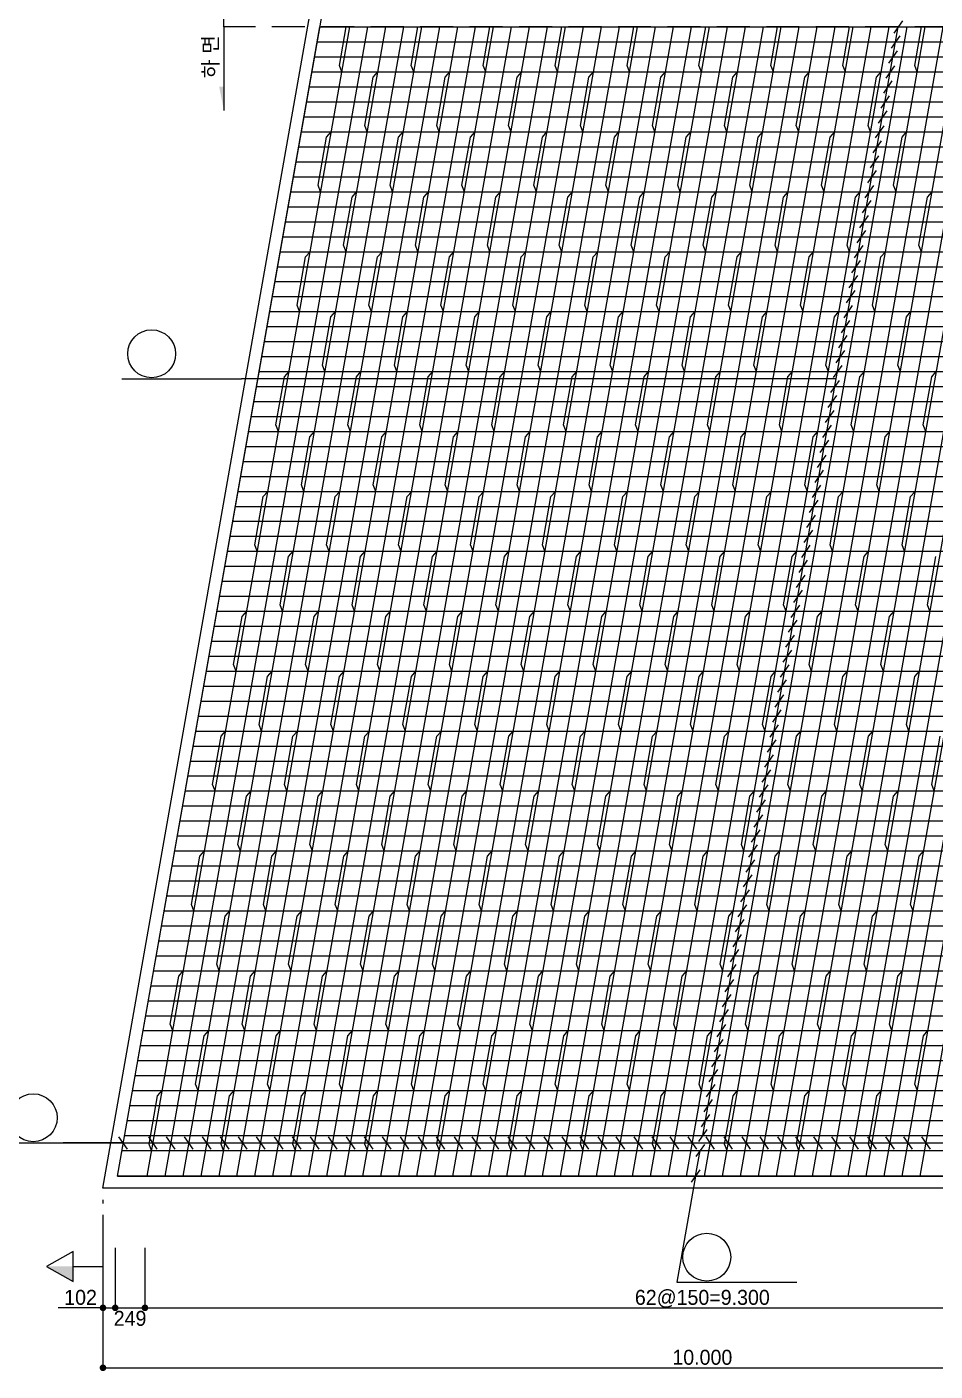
# Model space of a CAD drawing. Extents: x 2629709 to 3675628, y 1179 to 102095.
# Drawn here: x 3559218 to 3566795, y 4295 to 15512 of the extents above; entities that cross this region are included whole.
import ezdxf
from ezdxf.enums import TextEntityAlignment as Align

# ---------------------------------------------------------------- set-up
doc = ezdxf.new("R2010")
doc.units = 0
doc.header["$LTSCALE"] = 550
doc.header["$MEASUREMENT"] = 0
doc.linetypes.add('A-DASHD01', pattern=[0.75, 0.5, -0.25])
doc.layers.get('0').update_dxf_attribs({"linetype": 'CONTINUOUS'})
for name, color, linetype in [('CS-CNTL', 1, 'A-DASHD01'), ('CS-CONC-MAJR', 4, 'CONTINUOUS'), ('CS-DIML', 1, 'CONTINUOUS'), ('CS-DIMT', 3, 'CONTINUOUS'), ('CS-MISC', 3, 'CONTINUOUS'), ('CS-RBAR-EREC', 6, 'CONTINUOUS'), ('CS-RBAR-MAJR', 6, 'CONTINUOUS'), ('CS-SYMB', 3, 'CONTINUOUS'), ('CS-SYMB-LIN3', 1, 'CONTINUOUS'), ('CS-TEXT', 3, 'CONTINUOUS')]:
    doc.layers.add(name, color=color, linetype=linetype)
doc.styles.add('A_STANDARD', font='Dotum.ttf')
doc.styles.add('TEXT_TBLT', font='txt_____.ttf', dxfattribs={"height": 0.125})

# ---------------------------------------------------------------- blocks, each defined once
blk = doc.blocks.new('CXLEATK')
at = {"layer": 'CS-MISC'}
blk.add_line((-0.883885, 0.883882), (0.883882, -0.883882), dxfattribs=at)
blk = doc.blocks.new('CSBNUM1')
at = {"layer": 'CS-SYMB-LIN3'}
blk.add_line((0, 0), (20, 0), dxfattribs=at)
blk.add_circle((5, 4.2), 4, dxfattribs=at)
at = {"layer": 'CS-TEXT', "style": 'A_STANDARD', "flags": 1}
blk.add_attdef('RB_NO', text='', height=2.5, dxfattribs=at).set_placement((5, 4.2), align=Align.MIDDLE)
for tag, p in [('RB_DIA', (11.5, 1.5)), ('RB_LEN', (1.739, -3.958874))]:
    blk.add_attdef(tag, p, '', height=2.5, dxfattribs=at)
blk = doc.blocks.new('CXDECDL')
at = {"color": 6}
for p, q in [((-11.098049, 4.986941), (-11.098049, 0)), ((-2.483991, 0), (-11.098049, 0)), ((0, 0), (-0.601318, 0))]:
    blk.add_line(p, q, dxfattribs=at)
at = {"color": 3}
blk.add_lwpolyline([(-11.098049, 9.406796), (-13.598049, 4.986941), (-8.598049, 4.986941), (-11.098049, 9.406796)], dxfattribs=at)
at = {"color": 2}
blk.add_solid([(-11.098049, 9.406796), (-11.098049, 9.406796), (-11.098049, 4.986941), (-13.598049, 4.986941)], dxfattribs=at)
at = {"color": 6, "style": 'TEXT_TBLT', "flags": 1}
blk.add_attdef('SMKV', text='', height=2.5, rotation=270, dxfattribs=at).set_placement((-11.04837, 14.211395), align=Align.MIDDLE)
blk.add_attdef('SMKH', text='', height=2.5, dxfattribs=at).set_placement((-11.04837, 12.348254), align=Align.CENTER)
blk = doc.blocks.new('CXDIMDT2')
at = {"layer": 'CS-MISC', "const_width": 0.5}
blk.add_lwpolyline([(0.25, 0, 1), (-0.25, 0, 1)], format="xyb", close=True, dxfattribs=at)

msp = doc.modelspace()

# ---------------------------------------------------------------- linework, layer by layer
at = {"layer": 'CS-CNTL'}
msp.add_line((3572262, 15512), (3560862, 15512), dxfattribs=at)
at = {"layer": 'CS-CONC-MAJR'}
for p, q in [((3559853, 5823), (3563270, 25200)), ((3569571, 5823), (3559853, 5823))]:
    msp.add_line(p, q, dxfattribs=at)
at = {"layer": 'CS-DIML'}
for p, q in [((3564856, 6261), (3566487, 15511)), ((3565969, 12574), (3561009, 12574)), ((3560021, 6199), (3559521, 6199)), ((3560021, 6199), (3569570, 6199)), ((3564796, 5923), (3564834, 6136)), ((3564796, 5923), (3564640, 5036)), ((3559853, 5323), (3559853, 4798)), ((3559955, 5323), (3559955, 4798)), ((3560203, 5323), (3560203, 4798)), ((3559853, 4823), (3559478, 4823)), ((3559853, 4823), (3559853, 4298)), ((3559853, 4823), (3559955, 4823)), ((3559955, 4823), (3560203, 4823)), ((3560203, 4823), (3569503, 4823)), ((3559853, 4323), (3569853, 4323))]:
    msp.add_line(p, q, dxfattribs=at)
at = {"layer": 'CS-RBAR-EREC'}
for p, q in [((3561825, 15190), (3561881, 15512)), ((3562425, 15190), (3562481, 15512)), ((3563025, 15190), (3563081, 15512)), ((3563625, 15190), (3563681, 15512)), ((3564225, 15190), (3564281, 15512)), ((3564825, 15190), (3564881, 15512)), ((3565425, 15190), (3565481, 15512)), ((3566025, 15190), (3566081, 15512)), ((3566625, 15190), (3566681, 15512)), ((3561846, 15136), (3561825, 15190)), ((3562446, 15136), (3562425, 15190)), ((3563046, 15136), (3563025, 15190)), ((3563646, 15136), (3563625, 15190)), ((3564246, 15136), (3564225, 15190)), ((3564846, 15136), (3564825, 15190)), ((3565446, 15136), (3565425, 15190)), ((3566046, 15136), (3566025, 15190)), ((3566646, 15136), (3566625, 15190)), ((3562037, 14690), (3562107, 15092)), ((3562107, 15092), (3562146, 15136)), ((3562637, 14690), (3562707, 15092)), ((3562707, 15092), (3562746, 15136)), ((3563237, 14690), (3563307, 15092)), ((3563307, 15092), (3563346, 15136)), ((3563837, 14690), (3563907, 15092)), ((3563907, 15092), (3563946, 15136)), ((3564437, 14690), (3564507, 15092)), ((3564507, 15092), (3564546, 15136)), ((3565037, 14690), (3565107, 15092)), ((3565107, 15092), (3565146, 15136)), ((3565637, 14690), (3565707, 15092)), ((3565707, 15092), (3565746, 15136)), ((3566237, 14690), (3566307, 15092)), ((3566307, 15092), (3566346, 15136)), ((3561648, 14190), (3561719, 14592)), ((3561719, 14592), (3561757, 14636)), ((3562057, 14636), (3562037, 14690)), ((3562248, 14190), (3562319, 14592)), ((3562319, 14592), (3562357, 14636)), ((3562657, 14636), (3562637, 14690)), ((3562848, 14190), (3562919, 14592)), ((3562919, 14592), (3562957, 14636)), ((3563257, 14636), (3563237, 14690)), ((3563448, 14190), (3563519, 14592)), ((3563519, 14592), (3563557, 14636)), ((3563857, 14636), (3563837, 14690)), ((3564048, 14190), (3564119, 14592)), ((3564119, 14592), (3564157, 14636)), ((3564457, 14636), (3564437, 14690)), ((3564648, 14190), (3564719, 14592)), ((3564719, 14592), (3564757, 14636)), ((3565057, 14636), (3565037, 14690)), ((3565248, 14190), (3565319, 14592)), ((3565319, 14592), (3565357, 14636)), ((3565657, 14636), (3565637, 14690)), ((3565848, 14190), (3565919, 14592)), ((3565919, 14592), (3565957, 14636)), ((3566257, 14636), (3566237, 14690)), ((3566448, 14190), (3566519, 14592)), ((3566519, 14592), (3566557, 14636)), ((3561669, 14136), (3561648, 14190)), ((3561931, 14092), (3561969, 14136)), ((3562269, 14136), (3562248, 14190)), ((3562531, 14092), (3562569, 14136)), ((3562869, 14136), (3562848, 14190)), ((3563131, 14092), (3563169, 14136)), ((3563469, 14136), (3563448, 14190)), ((3563731, 14092), (3563769, 14136)), ((3564069, 14136), (3564048, 14190)), ((3564331, 14092), (3564369, 14136)), ((3564669, 14136), (3564648, 14190)), ((3564931, 14092), (3564969, 14136)), ((3565269, 14136), (3565248, 14190)), ((3565531, 14092), (3565569, 14136)), ((3565869, 14136), (3565848, 14190)), ((3566131, 14092), (3566169, 14136)), ((3566469, 14136), (3566448, 14190)), ((3566731, 14092), (3566769, 14136)), ((3561860, 13690), (3561931, 14092)), ((3562460, 13690), (3562531, 14092)), ((3563060, 13690), (3563131, 14092)), ((3563660, 13690), (3563731, 14092)), ((3564260, 13690), (3564331, 14092)), ((3564860, 13690), (3564931, 14092)), ((3565460, 13690), (3565531, 14092)), ((3566060, 13690), (3566131, 14092)), ((3566660, 13690), (3566731, 14092)), ((3561881, 13636), (3561860, 13690)), ((3562481, 13636), (3562460, 13690)), ((3563081, 13636), (3563060, 13690)), ((3563681, 13636), (3563660, 13690)), ((3564281, 13636), (3564260, 13690)), ((3564881, 13636), (3564860, 13690)), ((3565481, 13636), (3565460, 13690)), ((3566081, 13636), (3566060, 13690)), ((3566681, 13636), (3566660, 13690)), ((3561472, 13190), (3561543, 13592)), ((3561543, 13592), (3561581, 13636)), ((3562072, 13190), (3562143, 13592)), ((3562143, 13592), (3562181, 13636)), ((3562672, 13190), (3562743, 13592)), ((3562743, 13592), (3562781, 13636)), ((3563272, 13190), (3563343, 13592)), ((3563343, 13592), (3563381, 13636)), ((3563872, 13190), (3563943, 13592)), ((3563943, 13592), (3563981, 13636)), ((3564472, 13190), (3564543, 13592)), ((3564543, 13592), (3564581, 13636)), ((3565072, 13190), (3565143, 13592)), ((3565143, 13592), (3565181, 13636)), ((3565672, 13190), (3565743, 13592)), ((3565743, 13592), (3565781, 13636)), ((3566272, 13190), (3566343, 13592)), ((3566343, 13592), (3566381, 13636)), ((3561493, 13136), (3561472, 13190)), ((3561755, 13092), (3561793, 13136)), ((3562093, 13136), (3562072, 13190)), ((3562355, 13092), (3562393, 13136)), ((3562693, 13136), (3562672, 13190)), ((3562955, 13092), (3562993, 13136)), ((3563293, 13136), (3563272, 13190)), ((3563555, 13092), (3563593, 13136)), ((3563893, 13136), (3563872, 13190)), ((3564155, 13092), (3564193, 13136)), ((3564493, 13136), (3564472, 13190)), ((3564755, 13092), (3564793, 13136)), ((3565093, 13136), (3565072, 13190)), ((3565355, 13092), (3565393, 13136)), ((3565693, 13136), (3565672, 13190)), ((3565955, 13092), (3565993, 13136)), ((3566293, 13136), (3566272, 13190)), ((3566555, 13092), (3566593, 13136)), ((3561684, 12690), (3561755, 13092)), ((3562284, 12690), (3562355, 13092)), ((3562884, 12690), (3562955, 13092)), ((3563484, 12690), (3563555, 13092)), ((3564084, 12690), (3564155, 13092)), ((3564684, 12690), (3564755, 13092)), ((3565284, 12690), (3565355, 13092)), ((3565884, 12690), (3565955, 13092)), ((3566484, 12690), (3566555, 13092)), ((3561705, 12636), (3561684, 12690)), ((3562305, 12636), (3562284, 12690)), ((3562905, 12636), (3562884, 12690)), ((3563505, 12636), (3563484, 12690)), ((3564105, 12636), (3564084, 12690)), ((3564705, 12636), (3564684, 12690)), ((3565305, 12636), (3565284, 12690)), ((3565905, 12636), (3565884, 12690)), ((3566505, 12636), (3566484, 12690)), ((3561296, 12190), (3561367, 12592)), ((3561367, 12592), (3561405, 12636)), ((3561896, 12190), (3561967, 12592)), ((3561967, 12592), (3562005, 12636)), ((3562496, 12190), (3562567, 12592)), ((3562567, 12592), (3562605, 12636)), ((3563096, 12190), (3563167, 12592)), ((3563167, 12592), (3563205, 12636)), ((3563696, 12190), (3563767, 12592)), ((3563767, 12592), (3563805, 12636)), ((3564296, 12190), (3564367, 12592)), ((3564367, 12592), (3564405, 12636)), ((3564896, 12190), (3564967, 12592)), ((3564967, 12592), (3565005, 12636)), ((3565496, 12190), (3565567, 12592)), ((3565567, 12592), (3565605, 12636)), ((3566096, 12190), (3566167, 12592)), ((3566167, 12592), (3566205, 12636)), ((3566696, 12190), (3566767, 12592)), ((3566767, 12592), (3566805, 12636)), ((3561317, 12136), (3561296, 12190)), ((3561578, 12092), (3561617, 12136)), ((3561917, 12136), (3561896, 12190)), ((3562178, 12092), (3562217, 12136)), ((3562517, 12136), (3562496, 12190)), ((3562778, 12092), (3562817, 12136)), ((3563117, 12136), (3563096, 12190)), ((3563378, 12092), (3563417, 12136)), ((3563717, 12136), (3563696, 12190)), ((3563978, 12092), (3564017, 12136)), ((3564317, 12136), (3564296, 12190)), ((3564578, 12092), (3564617, 12136)), ((3564917, 12136), (3564896, 12190)), ((3565178, 12092), (3565217, 12136)), ((3565517, 12136), (3565496, 12190)), ((3565778, 12092), (3565817, 12136)), ((3566117, 12136), (3566096, 12190)), ((3566378, 12092), (3566417, 12136)), ((3566717, 12136), (3566696, 12190)), ((3561508, 11690), (3561578, 12092)), ((3562108, 11690), (3562178, 12092)), ((3562708, 11690), (3562778, 12092)), ((3563308, 11690), (3563378, 12092)), ((3563908, 11690), (3563978, 12092)), ((3564508, 11690), (3564578, 12092)), ((3565108, 11690), (3565178, 12092)), ((3565708, 11690), (3565778, 12092)), ((3566308, 11690), (3566378, 12092)), ((3561529, 11636), (3561508, 11690)), ((3562129, 11636), (3562108, 11690)), ((3562729, 11636), (3562708, 11690)), ((3563329, 11636), (3563308, 11690)), ((3563929, 11636), (3563908, 11690)), ((3564529, 11636), (3564508, 11690)), ((3565129, 11636), (3565108, 11690)), ((3565729, 11636), (3565708, 11690)), ((3566329, 11636), (3566308, 11690)), ((3561119, 11190), (3561190, 11592)), ((3561190, 11592), (3561229, 11636)), ((3561719, 11190), (3561790, 11592)), ((3561790, 11592), (3561829, 11636)), ((3562319, 11190), (3562390, 11592)), ((3562390, 11592), (3562429, 11636)), ((3562919, 11190), (3562990, 11592)), ((3562990, 11592), (3563029, 11636)), ((3563519, 11190), (3563590, 11592)), ((3563590, 11592), (3563629, 11636)), ((3564119, 11190), (3564190, 11592)), ((3564190, 11592), (3564229, 11636)), ((3564719, 11190), (3564790, 11592)), ((3564790, 11592), (3564829, 11636)), ((3565319, 11190), (3565390, 11592)), ((3565390, 11592), (3565429, 11636)), ((3565919, 11190), (3565990, 11592)), ((3565990, 11592), (3566029, 11636)), ((3566519, 11190), (3566590, 11592)), ((3566590, 11592), (3566629, 11636)), ((3561140, 11136), (3561119, 11190)), ((3561402, 11092), (3561440, 11136)), ((3561740, 11136), (3561719, 11190)), ((3562002, 11092), (3562040, 11136)), ((3562340, 11136), (3562319, 11190)), ((3562602, 11092), (3562640, 11136)), ((3562940, 11136), (3562919, 11190)), ((3563202, 11092), (3563240, 11136)), ((3563540, 11136), (3563519, 11190)), ((3563802, 11092), (3563840, 11136)), ((3564140, 11136), (3564119, 11190)), ((3564402, 11092), (3564440, 11136)), ((3564740, 11136), (3564719, 11190)), ((3565002, 11092), (3565040, 11136)), ((3565340, 11136), (3565319, 11190)), ((3565602, 11092), (3565640, 11136)), ((3565940, 11136), (3565919, 11190)), ((3566202, 11092), (3566240, 11136)), ((3566540, 11136), (3566519, 11190)), ((3561331, 10690), (3561402, 11092)), ((3561931, 10690), (3562002, 11092)), ((3562531, 10690), (3562602, 11092)), ((3563131, 10690), (3563202, 11092)), ((3563731, 10690), (3563802, 11092)), ((3564331, 10690), (3564402, 11092)), ((3564931, 10690), (3565002, 11092)), ((3565531, 10690), (3565602, 11092)), ((3566131, 10690), (3566202, 11092)), ((3566731, 10690), (3566802, 11092)), ((3561352, 10636), (3561331, 10690)), ((3561952, 10636), (3561931, 10690)), ((3562552, 10636), (3562531, 10690)), ((3563152, 10636), (3563131, 10690)), ((3563752, 10636), (3563731, 10690)), ((3564352, 10636), (3564331, 10690)), ((3564952, 10636), (3564931, 10690)), ((3565552, 10636), (3565531, 10690)), ((3566152, 10636), (3566131, 10690)), ((3566752, 10636), (3566731, 10690)), ((3560943, 10190), (3561014, 10592)), ((3561014, 10592), (3561052, 10636)), ((3561543, 10190), (3561614, 10592)), ((3561614, 10592), (3561652, 10636)), ((3562143, 10190), (3562214, 10592)), ((3562214, 10592), (3562252, 10636)), ((3562743, 10190), (3562814, 10592)), ((3562814, 10592), (3562852, 10636)), ((3563343, 10190), (3563414, 10592)), ((3563414, 10592), (3563452, 10636)), ((3563943, 10190), (3564014, 10592)), ((3564014, 10592), (3564052, 10636)), ((3564543, 10190), (3564614, 10592)), ((3564614, 10592), (3564652, 10636)), ((3565143, 10190), (3565214, 10592)), ((3565214, 10592), (3565252, 10636)), ((3565743, 10190), (3565814, 10592)), ((3565814, 10592), (3565852, 10636)), ((3566343, 10190), (3566414, 10592)), ((3566414, 10592), (3566452, 10636)), ((3560964, 10136), (3560943, 10190)), ((3561226, 10092), (3561264, 10136)), ((3561564, 10136), (3561543, 10190)), ((3561826, 10092), (3561864, 10136)), ((3562164, 10136), (3562143, 10190)), ((3562426, 10092), (3562464, 10136)), ((3562764, 10136), (3562743, 10190)), ((3563026, 10092), (3563064, 10136)), ((3563364, 10136), (3563343, 10190)), ((3563626, 10092), (3563664, 10136)), ((3563964, 10136), (3563943, 10190)), ((3564226, 10092), (3564264, 10136)), ((3564564, 10136), (3564543, 10190)), ((3564826, 10092), (3564864, 10136)), ((3565164, 10136), (3565143, 10190)), ((3565426, 10092), (3565464, 10136)), ((3565764, 10136), (3565743, 10190)), ((3566026, 10092), (3566064, 10136)), ((3566364, 10136), (3566343, 10190)), ((3566626, 10092), (3566664, 10136)), ((3561155, 9690), (3561226, 10092)), ((3561755, 9690), (3561826, 10092)), ((3562355, 9690), (3562426, 10092)), ((3562955, 9690), (3563026, 10092)), ((3563555, 9690), (3563626, 10092)), ((3564155, 9690), (3564226, 10092)), ((3564755, 9690), (3564826, 10092)), ((3565355, 9690), (3565426, 10092)), ((3565955, 9690), (3566026, 10092)), ((3566555, 9690), (3566626, 10092)), ((3561176, 9636), (3561155, 9690)), ((3561776, 9636), (3561755, 9690)), ((3562376, 9636), (3562355, 9690)), ((3562976, 9636), (3562955, 9690)), ((3563576, 9636), (3563555, 9690)), ((3564176, 9636), (3564155, 9690)), ((3564776, 9636), (3564755, 9690)), ((3565376, 9636), (3565355, 9690)), ((3565976, 9636), (3565955, 9690)), ((3566576, 9636), (3566555, 9690)), ((3560767, 9190), (3560838, 9592)), ((3560838, 9592), (3560876, 9636)), ((3561367, 9190), (3561438, 9592)), ((3561438, 9592), (3561476, 9636)), ((3561967, 9190), (3562038, 9592)), ((3562038, 9592), (3562076, 9636)), ((3562567, 9190), (3562638, 9592)), ((3562638, 9592), (3562676, 9636)), ((3563167, 9190), (3563238, 9592)), ((3563238, 9592), (3563276, 9636)), ((3563767, 9190), (3563838, 9592)), ((3563838, 9592), (3563876, 9636)), ((3564367, 9190), (3564438, 9592)), ((3564438, 9592), (3564476, 9636)), ((3564967, 9190), (3565038, 9592)), ((3565038, 9592), (3565076, 9636)), ((3565567, 9190), (3565638, 9592)), ((3565638, 9592), (3565676, 9636)), ((3566167, 9190), (3566238, 9592)), ((3566238, 9592), (3566276, 9636)), ((3566767, 9190), (3566838, 9592)), ((3560788, 9136), (3560767, 9190)), ((3560979, 8690), (3561049, 9092)), ((3561049, 9092), (3561088, 9136)), ((3561388, 9136), (3561367, 9190)), ((3561579, 8690), (3561649, 9092)), ((3561649, 9092), (3561688, 9136)), ((3561988, 9136), (3561967, 9190)), ((3562179, 8690), (3562249, 9092)), ((3562249, 9092), (3562288, 9136)), ((3562588, 9136), (3562567, 9190)), ((3562779, 8690), (3562849, 9092)), ((3562849, 9092), (3562888, 9136)), ((3563188, 9136), (3563167, 9190)), ((3563379, 8690), (3563449, 9092)), ((3563449, 9092), (3563488, 9136)), ((3563788, 9136), (3563767, 9190)), ((3563979, 8690), (3564049, 9092)), ((3564049, 9092), (3564088, 9136)), ((3564388, 9136), (3564367, 9190)), ((3564579, 8690), (3564649, 9092)), ((3564649, 9092), (3564688, 9136)), ((3564988, 9136), (3564967, 9190)), ((3565179, 8690), (3565249, 9092)), ((3565249, 9092), (3565288, 9136)), ((3565588, 9136), (3565567, 9190)), ((3565779, 8690), (3565849, 9092)), ((3565849, 9092), (3565888, 9136)), ((3566188, 9136), (3566167, 9190)), ((3566379, 8690), (3566449, 9092)), ((3566449, 9092), (3566488, 9136)), ((3566788, 9136), (3566767, 9190)), ((3561000, 8636), (3560979, 8690)), ((3561600, 8636), (3561579, 8690)), ((3562200, 8636), (3562179, 8690)), ((3562800, 8636), (3562779, 8690)), ((3563400, 8636), (3563379, 8690)), ((3564000, 8636), (3563979, 8690)), ((3564600, 8636), (3564579, 8690)), ((3565200, 8636), (3565179, 8690)), ((3565800, 8636), (3565779, 8690)), ((3566400, 8636), (3566379, 8690)), ((3560591, 8190), (3560661, 8592)), ((3560661, 8592), (3560700, 8636)), ((3561191, 8190), (3561261, 8592)), ((3561261, 8592), (3561300, 8636)), ((3561791, 8190), (3561861, 8592)), ((3561861, 8592), (3561900, 8636)), ((3562391, 8190), (3562461, 8592)), ((3562461, 8592), (3562500, 8636)), ((3562991, 8190), (3563061, 8592)), ((3563061, 8592), (3563100, 8636)), ((3563591, 8190), (3563661, 8592)), ((3563661, 8592), (3563700, 8636)), ((3564191, 8190), (3564261, 8592)), ((3564261, 8592), (3564300, 8636)), ((3564791, 8190), (3564861, 8592)), ((3564861, 8592), (3564900, 8636)), ((3565391, 8190), (3565461, 8592)), ((3565461, 8592), (3565500, 8636)), ((3565991, 8190), (3566061, 8592)), ((3566061, 8592), (3566100, 8636)), ((3566591, 8190), (3566661, 8592)), ((3566661, 8592), (3566700, 8636)), ((3560611, 8136), (3560591, 8190)), ((3561211, 8136), (3561191, 8190)), ((3561811, 8136), (3561791, 8190)), ((3562411, 8136), (3562391, 8190)), ((3563011, 8136), (3562991, 8190)), ((3563611, 8136), (3563591, 8190)), ((3564211, 8136), (3564191, 8190)), ((3564811, 8136), (3564791, 8190)), ((3565411, 8136), (3565391, 8190)), ((3566011, 8136), (3565991, 8190)), ((3566611, 8136), (3566591, 8190)), ((3560802, 7690), (3560873, 8092)), ((3560873, 8092), (3560911, 8136)), ((3561402, 7690), (3561473, 8092)), ((3561473, 8092), (3561511, 8136)), ((3562002, 7690), (3562073, 8092)), ((3562073, 8092), (3562111, 8136)), ((3562602, 7690), (3562673, 8092)), ((3562673, 8092), (3562711, 8136)), ((3563202, 7690), (3563273, 8092)), ((3563273, 8092), (3563311, 8136)), ((3563802, 7690), (3563873, 8092)), ((3563873, 8092), (3563911, 8136)), ((3564402, 7690), (3564473, 8092)), ((3564473, 8092), (3564511, 8136)), ((3565002, 7690), (3565073, 8092)), ((3565073, 8092), (3565111, 8136)), ((3565602, 7690), (3565673, 8092)), ((3565673, 8092), (3565711, 8136)), ((3566202, 7690), (3566273, 8092)), ((3566273, 8092), (3566311, 8136)), ((3560485, 7592), (3560523, 7636)), ((3560823, 7636), (3560802, 7690)), ((3561085, 7592), (3561123, 7636)), ((3561423, 7636), (3561402, 7690)), ((3561685, 7592), (3561723, 7636)), ((3562023, 7636), (3562002, 7690)), ((3562285, 7592), (3562323, 7636)), ((3562623, 7636), (3562602, 7690)), ((3562885, 7592), (3562923, 7636)), ((3563223, 7636), (3563202, 7690)), ((3563485, 7592), (3563523, 7636)), ((3563823, 7636), (3563802, 7690)), ((3564085, 7592), (3564123, 7636)), ((3564423, 7636), (3564402, 7690)), ((3564685, 7592), (3564723, 7636)), ((3565023, 7636), (3565002, 7690)), ((3565285, 7592), (3565323, 7636)), ((3565623, 7636), (3565602, 7690)), ((3565885, 7592), (3565923, 7636)), ((3566223, 7636), (3566202, 7690)), ((3566485, 7592), (3566523, 7636)), ((3560414, 7190), (3560485, 7592)), ((3561014, 7190), (3561085, 7592)), ((3561614, 7190), (3561685, 7592)), ((3562214, 7190), (3562285, 7592)), ((3562814, 7190), (3562885, 7592)), ((3563414, 7190), (3563485, 7592)), ((3564014, 7190), (3564085, 7592)), ((3564614, 7190), (3564685, 7592)), ((3565214, 7190), (3565285, 7592)), ((3565814, 7190), (3565885, 7592)), ((3566414, 7190), (3566485, 7592)), ((3560435, 7136), (3560414, 7190)), ((3561035, 7136), (3561014, 7190)), ((3561635, 7136), (3561614, 7190)), ((3562235, 7136), (3562214, 7190)), ((3562835, 7136), (3562814, 7190)), ((3563435, 7136), (3563414, 7190)), ((3564035, 7136), (3564014, 7190)), ((3564635, 7136), (3564614, 7190)), ((3565235, 7136), (3565214, 7190)), ((3565835, 7136), (3565814, 7190)), ((3566435, 7136), (3566414, 7190)), ((3560626, 6690), (3560697, 7092)), ((3560697, 7092), (3560735, 7136)), ((3561226, 6690), (3561297, 7092)), ((3561297, 7092), (3561335, 7136)), ((3561826, 6690), (3561897, 7092)), ((3561897, 7092), (3561935, 7136)), ((3562426, 6690), (3562497, 7092)), ((3562497, 7092), (3562535, 7136)), ((3563026, 6690), (3563097, 7092)), ((3563097, 7092), (3563135, 7136)), ((3563626, 6690), (3563697, 7092)), ((3563697, 7092), (3563735, 7136)), ((3564226, 6690), (3564297, 7092)), ((3564297, 7092), (3564335, 7136)), ((3564826, 6690), (3564897, 7092)), ((3564897, 7092), (3564935, 7136)), ((3565426, 6690), (3565497, 7092)), ((3565497, 7092), (3565535, 7136)), ((3566026, 6690), (3566097, 7092)), ((3566097, 7092), (3566135, 7136)), ((3566626, 6690), (3566697, 7092)), ((3566697, 7092), (3566735, 7136)), ((3560309, 6592), (3560347, 6636)), ((3560647, 6636), (3560626, 6690)), ((3560909, 6592), (3560947, 6636)), ((3561247, 6636), (3561226, 6690)), ((3561509, 6592), (3561547, 6636)), ((3561847, 6636), (3561826, 6690)), ((3562109, 6592), (3562147, 6636)), ((3562447, 6636), (3562426, 6690)), ((3562709, 6592), (3562747, 6636)), ((3563047, 6636), (3563026, 6690)), ((3563309, 6592), (3563347, 6636)), ((3563647, 6636), (3563626, 6690)), ((3563909, 6592), (3563947, 6636)), ((3564247, 6636), (3564226, 6690)), ((3564509, 6592), (3564547, 6636)), ((3564847, 6636), (3564826, 6690)), ((3565109, 6592), (3565147, 6636)), ((3565447, 6636), (3565426, 6690)), ((3565709, 6592), (3565747, 6636)), ((3566047, 6636), (3566026, 6690)), ((3566309, 6592), (3566347, 6636)), ((3566647, 6636), (3566626, 6690)), ((3560238, 6190), (3560309, 6592)), ((3560838, 6190), (3560909, 6592)), ((3561438, 6190), (3561509, 6592)), ((3562038, 6190), (3562109, 6592)), ((3562638, 6190), (3562709, 6592)), ((3563238, 6190), (3563309, 6592)), ((3563838, 6190), (3563909, 6592)), ((3564438, 6190), (3564509, 6592)), ((3565038, 6190), (3565109, 6592)), ((3565638, 6190), (3565709, 6592)), ((3566238, 6190), (3566309, 6592)), ((3560259, 6136), (3560238, 6190)), ((3560859, 6136), (3560838, 6190)), ((3561459, 6136), (3561438, 6190)), ((3562059, 6136), (3562038, 6190)), ((3562659, 6136), (3562638, 6190)), ((3563259, 6136), (3563238, 6190)), ((3563859, 6136), (3563838, 6190)), ((3564459, 6136), (3564438, 6190)), ((3565059, 6136), (3565038, 6190)), ((3565659, 6136), (3565638, 6190)), ((3566259, 6136), (3566238, 6190))]:
    msp.add_line(p, q, dxfattribs=at)
at = {"layer": 'CS-RBAR-MAJR'}
for p, q in [((3559973, 5923), (3563354, 25100)), ((3559973, 5923), (3561663, 15512)), ((3560221, 5923), (3561912, 15512)), ((3560371, 5923), (3562062, 15512)), ((3560521, 5923), (3562212, 15512)), ((3560671, 5923), (3562362, 15512)), ((3560821, 5923), (3562512, 15512)), ((3560971, 5923), (3562662, 15512)), ((3561121, 5923), (3562812, 15512)), ((3561271, 5923), (3562962, 15512)), ((3561421, 5923), (3563112, 15512)), ((3561571, 5923), (3563262, 15512)), ((3561663, 15511), (3571460, 15511)), ((3561721, 5923), (3563412, 15512)), ((3561871, 5923), (3563562, 15512)), ((3562021, 5923), (3563712, 15512)), ((3562171, 5923), (3563862, 15512)), ((3562321, 5923), (3564012, 15512)), ((3562471, 5923), (3564162, 15512)), ((3562621, 5923), (3564312, 15512)), ((3562771, 5923), (3564462, 15512)), ((3562921, 5923), (3564612, 15512)), ((3563071, 5923), (3564762, 15512)), ((3563221, 5923), (3564912, 15512)), ((3563371, 5923), (3565062, 15512)), ((3563521, 5923), (3565212, 15512)), ((3563671, 5923), (3565362, 15512)), ((3563821, 5923), (3565512, 15512)), ((3563971, 5923), (3565662, 15512)), ((3564121, 5923), (3565812, 15512)), ((3564271, 5923), (3565962, 15512)), ((3564421, 5923), (3566112, 15512)), ((3564571, 5923), (3566262, 15512)), ((3564721, 5923), (3566412, 15512)), ((3564871, 5923), (3566562, 15512)), ((3565021, 5923), (3566712, 15512)), ((3565171, 5923), (3566862, 15512)), ((3565321, 5923), (3567012, 15512)), ((3565471, 5923), (3567162, 15512)), ((3565621, 5923), (3567312, 15512)), ((3565771, 5923), (3567462, 15512)), ((3565921, 5923), (3567612, 15512)), ((3566071, 5923), (3567762, 15512)), ((3566221, 5923), (3567912, 15512)), ((3566371, 5923), (3568062, 15512)), ((3566521, 5923), (3568212, 15512)), ((3566671, 5923), (3568362, 15512)), ((3561641, 15386), (3571438, 15386)), ((3561619, 15261), (3571416, 15261)), ((3561597, 15136), (3571394, 15136)), ((3561575, 15011), (3571372, 15011)), ((3561553, 14886), (3571350, 14886)), ((3561531, 14761), (3571328, 14761)), ((3561509, 14636), (3571306, 14636)), ((3561487, 14511), (3571284, 14511)), ((3561465, 14386), (3571262, 14386)), ((3561443, 14261), (3571240, 14261)), ((3561421, 14136), (3571218, 14136)), ((3561399, 14011), (3571196, 14011)), ((3561377, 13886), (3571174, 13886)), ((3561355, 13761), (3571152, 13761)), ((3561333, 13636), (3571130, 13636)), ((3561311, 13511), (3571108, 13511)), ((3561289, 13386), (3571086, 13386)), ((3561267, 13261), (3571063, 13261)), ((3561245, 13136), (3571041, 13136)), ((3561222, 13011), (3571019, 13011)), ((3561200, 12886), (3570997, 12886)), ((3561178, 12761), (3570975, 12761)), ((3561156, 12636), (3570953, 12636)), ((3561134, 12511), (3570931, 12511)), ((3561112, 12386), (3570909, 12386)), ((3561090, 12261), (3570887, 12261)), ((3561068, 12136), (3570865, 12136)), ((3561046, 12011), (3570843, 12011)), ((3561024, 11886), (3570821, 11886)), ((3561002, 11761), (3570799, 11761)), ((3560980, 11636), (3570777, 11636)), ((3560958, 11511), (3570755, 11511)), ((3560936, 11386), (3570733, 11386)), ((3560914, 11261), (3570711, 11261)), ((3560892, 11136), (3570689, 11136)), ((3560870, 11011), (3570667, 11011)), ((3560848, 10886), (3570645, 10886)), ((3560826, 10761), (3570623, 10761)), ((3560804, 10636), (3570601, 10636)), ((3560782, 10511), (3570579, 10511)), ((3560760, 10386), (3570557, 10386)), ((3560738, 10261), (3570534, 10261)), ((3560716, 10136), (3570512, 10136)), ((3560693, 10011), (3570490, 10011)), ((3560671, 9886), (3570468, 9886)), ((3560649, 9761), (3570446, 9761)), ((3560627, 9636), (3570424, 9636)), ((3560605, 9511), (3570402, 9511)), ((3560583, 9386), (3570380, 9386)), ((3560561, 9261), (3570358, 9261)), ((3560539, 9136), (3570336, 9136)), ((3560517, 9011), (3570314, 9011)), ((3560495, 8886), (3570292, 8886)), ((3560473, 8761), (3570270, 8761)), ((3560451, 8636), (3570248, 8636)), ((3560429, 8511), (3570226, 8511)), ((3560407, 8386), (3570204, 8386)), ((3560385, 8261), (3570182, 8261)), ((3560363, 8136), (3570160, 8136)), ((3560341, 8011), (3570138, 8011)), ((3560319, 7886), (3570116, 7886)), ((3560297, 7761), (3570094, 7761)), ((3560275, 7636), (3570072, 7636)), ((3560253, 7511), (3570050, 7511)), ((3560231, 7386), (3570028, 7386)), ((3560209, 7261), (3570006, 7261)), ((3560187, 7136), (3569983, 7136)), ((3560165, 7011), (3569961, 7011)), ((3560142, 6886), (3569939, 6886)), ((3560120, 6761), (3569917, 6761)), ((3560098, 6636), (3569895, 6636)), ((3560076, 6511), (3569873, 6511)), ((3560054, 6386), (3569851, 6386)), ((3560032, 6261), (3569829, 6261)), ((3560010, 6136), (3569787, 6136)), ((3559973, 5923), (3569535, 5923)), ((3569535, 5923), (3559973, 5923))]:
    msp.add_line(p, q, dxfattribs=at)
at = {"layer": 'CS-SYMB', "linetype": 'Continuous'}
for q in [(3560862, 16209), (3560862, 14814)]:
    msp.add_line((3560862, 15512), q, dxfattribs=at)
at = {"layer": 'CS-SYMB'}
msp.add_solid([(3560822, 15014), (3560862, 15014), (3560822, 15014), (3560862, 14814)], dxfattribs=at)

# ---------------------------------------------------------------- block references
at = {"layer": 'CS-RBAR-MAJR', "xscale": 50, "yscale": 50, "zscale": 50}
for p in [(3560009, 12574), (3559021, 6199), (3564640, 5036)]:
    msp.add_blockref('CSBNUM1', p, dxfattribs=at)
at = {"layer": 'CS-SYMB'}
for name, p, xscale, yscale, zscale, rotation in [('CXLEATK', (3566487, 15511), 50, 50, 50, 280), ('CXLEATK', (3566465, 15386), 50, 50, 50, 280), ('CXLEATK', (3566443, 15261), 50, 50, 50, 280), ('CXLEATK', (3566421, 15136), 50, 50, 50, 280), ('CXLEATK', (3566399, 15011), 50, 50, 50, 280), ('CXLEATK', (3566377, 14886), 50, 50, 50, 280), ('CXLEATK', (3566355, 14761), 50, 50, 50, 280), ('CXLEATK', (3566332, 14636), 50, 50, 50, 280), ('CXLEATK', (3566310, 14511), 50, 50, 50, 280), ('CXLEATK', (3566288, 14386), 50, 50, 50, 280), ('CXLEATK', (3566266, 14261), 50, 50, 50, 280), ('CXLEATK', (3566244, 14136), 50, 50, 50, 280), ('CXLEATK', (3566222, 14011), 50, 50, 50, 280), ('CXLEATK', (3566200, 13886), 50, 50, 50, 280), ('CXLEATK', (3566178, 13761), 50, 50, 50, 280), ('CXLEATK', (3566156, 13636), 50, 50, 50, 280), ('CXLEATK', (3566134, 13511), 50, 50, 50, 280), ('CXLEATK', (3566112, 13386), 50, 50, 50, 280), ('CXLEATK', (3566090, 13261), 50, 50, 50, 280), ('CXLEATK', (3566068, 13136), 50, 50, 50, 280), ('CXLEATK', (3566046, 13011), 50, 50, 50, 280), ('CXLEATK', (3566024, 12886), 50, 50, 50, 280), ('CXLEATK', (3566002, 12761), 50, 50, 50, 280), ('CXLEATK', (3565980, 12636), 50, 50, 50, 280), ('CXLEATK', (3565958, 12511), 50, 50, 50, 280), ('CXLEATK', (3565936, 12386), 50, 50, 50, 280), ('CXLEATK', (3565914, 12261), 50, 50, 50, 280), ('CXLEATK', (3565892, 12136), 50, 50, 50, 280), ('CXLEATK', (3565870, 12011), 50, 50, 50, 280), ('CXLEATK', (3565848, 11886), 50, 50, 50, 280), ('CXLEATK', (3565826, 11761), 50, 50, 50, 280), ('CXLEATK', (3565804, 11636), 50, 50, 50, 280), ('CXLEATK', (3565781, 11511), 50, 50, 50, 280), ('CXLEATK', (3565759, 11386), 50, 50, 50, 280), ('CXLEATK', (3565737, 11261), 50, 50, 50, 280), ('CXLEATK', (3565715, 11136), 50, 50, 50, 280), ('CXLEATK', (3565693, 11011), 50, 50, 50, 280), ('CXLEATK', (3565671, 10886), 50, 50, 50, 280), ('CXLEATK', (3565649, 10761), 50, 50, 50, 280), ('CXLEATK', (3565627, 10636), 50, 50, 50, 280), ('CXLEATK', (3565605, 10511), 50, 50, 50, 280), ('CXLEATK', (3565583, 10386), 50, 50, 50, 280), ('CXLEATK', (3565561, 10261), 50, 50, 50, 280), ('CXLEATK', (3565539, 10136), 50, 50, 50, 280), ('CXLEATK', (3565517, 10011), 50, 50, 50, 280), ('CXLEATK', (3565495, 9886), 50, 50, 50, 280), ('CXLEATK', (3565473, 9761), 50, 50, 50, 280), ('CXLEATK', (3565451, 9636), 50, 50, 50, 280), ('CXLEATK', (3565429, 9511), 50, 50, 50, 280), ('CXLEATK', (3565407, 9386), 50, 50, 50, 280), ('CXLEATK', (3565385, 9261), 50, 50, 50, 280), ('CXLEATK', (3565363, 9136), 50, 50, 50, 280), ('CXLEATK', (3565341, 9011), 50, 50, 50, 280), ('CXLEATK', (3565319, 8886), 50, 50, 50, 280), ('CXLEATK', (3565297, 8761), 50, 50, 50, 280), ('CXLEATK', (3565275, 8636), 50, 50, 50, 280), ('CXLEATK', (3565252, 8511), 50, 50, 50, 280), ('CXLEATK', (3565230, 8386), 50, 50, 50, 280), ('CXLEATK', (3565208, 8261), 50, 50, 50, 280), ('CXLEATK', (3565186, 8136), 50, 50, 50, 280), ('CXLEATK', (3565164, 8011), 50, 50, 50, 280), ('CXLEATK', (3565142, 7886), 50, 50, 50, 280), ('CXLEATK', (3565120, 7761), 50, 50, 50, 280), ('CXLEATK', (3565098, 7636), 50, 50, 50, 280), ('CXLEATK', (3565076, 7511), 50, 50, 50, 280), ('CXLEATK', (3565054, 7386), 50, 50, 50, 280), ('CXLEATK', (3565032, 7261), 50, 50, 50, 280), ('CXLEATK', (3565010, 7136), 50, 50, 50, 280), ('CXLEATK', (3564988, 7011), 50, 50, 50, 280), ('CXLEATK', (3564966, 6886), 50, 50, 50, 280), ('CXLEATK', (3564944, 6761), 50, 50, 50, 280), ('CXLEATK', (3564922, 6636), 50, 50, 50, 280), ('CXLEATK', (3564900, 6511), 50, 50, 50, 280), ('CXLEATK', (3564878, 6386), 50, 50, 50, 280), ('CXLEATK', (3564856, 6261), 50, 50, 50, 280), ('CXLEATK', (3560021, 6199), 50, 50, 50, 170), ('CXLEATK', (3560270, 6199), 50, 50, 50, 170), ('CXLEATK', (3560420, 6199), 50, 50, 50, 170), ('CXLEATK', (3560570, 6199), 50, 50, 50, 170), ('CXLEATK', (3560720, 6199), 50, 50, 50, 170), ('CXLEATK', (3560870, 6199), 50, 50, 50, 170), ('CXLEATK', (3561020, 6199), 50, 50, 50, 170), ('CXLEATK', (3561170, 6199), 50, 50, 50, 170), ('CXLEATK', (3561320, 6199), 50, 50, 50, 170), ('CXLEATK', (3561470, 6199), 50, 50, 50, 170), ('CXLEATK', (3561620, 6199), 50, 50, 50, 170), ('CXLEATK', (3561770, 6199), 50, 50, 50, 170), ('CXLEATK', (3561920, 6199), 50, 50, 50, 170), ('CXLEATK', (3562070, 6199), 50, 50, 50, 170), ('CXLEATK', (3562220, 6199), 50, 50, 50, 170), ('CXLEATK', (3562370, 6199), 50, 50, 50, 170), ('CXLEATK', (3562520, 6199), 50, 50, 50, 170), ('CXLEATK', (3562670, 6199), 50, 50, 50, 170), ('CXLEATK', (3562820, 6199), 50, 50, 50, 170), ('CXLEATK', (3562970, 6199), 50, 50, 50, 170), ('CXLEATK', (3563120, 6199), 50, 50, 50, 170), ('CXLEATK', (3563270, 6199), 50, 50, 50, 170), ('CXLEATK', (3563420, 6199), 50, 50, 50, 170), ('CXLEATK', (3563570, 6199), 50, 50, 50, 170), ('CXLEATK', (3563720, 6199), 50, 50, 50, 170), ('CXLEATK', (3563870, 6199), 50, 50, 50, 170), ('CXLEATK', (3564020, 6199), 50, 50, 50, 170), ('CXLEATK', (3564170, 6199), 50, 50, 50, 170), ('CXLEATK', (3564320, 6199), 50, 50, 50, 170), ('CXLEATK', (3564470, 6199), 50, 50, 50, 170), ('CXLEATK', (3564620, 6199), 50, 50, 50, 170), ('CXLEATK', (3564770, 6199), 50, 50, 50, 170), ('CXLEATK', (3564834, 6136), 50, 50, 50, 280), ('CXLEATK', (3564920, 6199), 50, 50, 50, 170), ('CXLEATK', (3565070, 6199), 50, 50, 50, 170), ('CXLEATK', (3565220, 6199), 50, 50, 50, 170), ('CXLEATK', (3565370, 6199), 50, 50, 50, 170), ('CXLEATK', (3565520, 6199), 50, 50, 50, 170), ('CXLEATK', (3565670, 6199), 50, 50, 50, 170), ('CXLEATK', (3565820, 6199), 50, 50, 50, 170), ('CXLEATK', (3565970, 6199), 50, 50, 50, 170), ('CXLEATK', (3566120, 6199), 50, 50, 50, 170), ('CXLEATK', (3566270, 6199), 50, 50, 50, 170), ('CXLEATK', (3566420, 6199), 50, 50, 50, 170), ('CXLEATK', (3566570, 6199), 50, 50, 50, 170), ('CXLEATK', (3566720, 6199), 50, 50, 50, 170), ('CXLEATK', (3564796, 5923), 50, 50, 50, 280), ('CXDECDL', (3559853, 5723), 50, 50, 50, 90), ('CXDIMDT2', (3559853, 4823), 55, 55, 55, 90), ('CXDIMDT2', (3559955, 4823), 55, 55, 55, 90), ('CXDIMDT2', (3559955, 4823), 55, 55, 55, 90), ('CXDIMDT2', (3560203, 4823), 55, 55, 55, 90), ('CXDIMDT2', (3560203, 4823), 55, 55, 55, 90), ('CXDIMDT2', (3559853, 4323), 55, 55, 55, 90)]:
    msp.add_blockref(name, p, dxfattribs=dict(at, xscale=xscale, yscale=yscale, zscale=zscale, rotation=rotation))

# ---------------------------------------------------------------- texts
at = {"layer": 'CS-DIMT', "style": 'A_STANDARD'}
for s, p in [('102', (3559666, 4848)), ('62@150=9.300', (3564853, 4848)), ('10.000', (3564853, 4348))]:
    msp.add_text(s, height=125, dxfattribs=at).set_placement(p, align=Align.CENTER)
msp.add_text('249', height=125, dxfattribs=at).set_placement((3560079, 4798), align=Align.TOP_CENTER)
at = {"layer": 'CS-SYMB', "linetype": 'Continuous', "style": 'A_STANDARD'}
msp.add_text('하 면', height=125, rotation=90, dxfattribs=at).set_placement((3560812, 15263), align=Align.CENTER)

doc.saveas('drawing.dxf')
